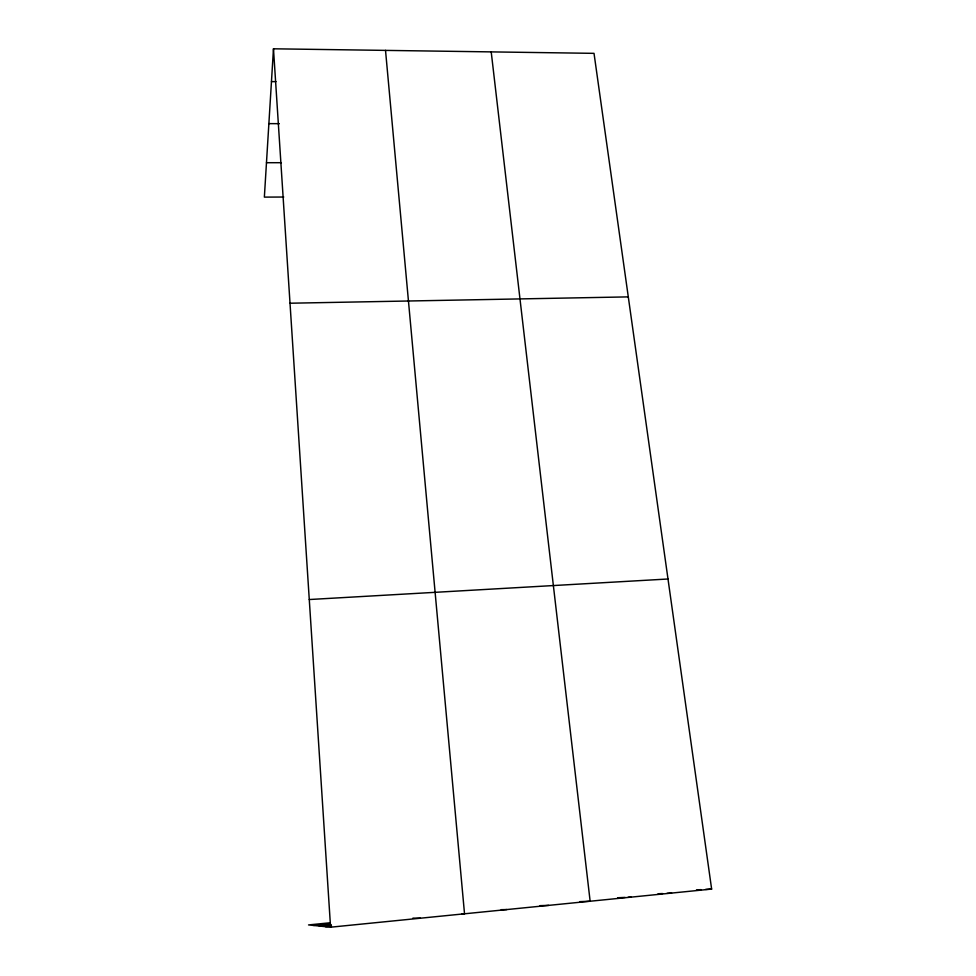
<?xml version="1.0" encoding="UTF-8"?>
<svg xmlns="http://www.w3.org/2000/svg" width="976" height="976" viewBox="0 0 976 976"><rect width="100%" height="100%" fill="white"/><g stroke="black" fill="none" stroke-linecap="round" stroke-linejoin="round"><path stroke-width="1.46" d="M329.717 922.82L308.538 924.931L330.571 927.2L711.638 889.075L594.018 53.351L273.475 48.8L264.362 197.115L283.748 197.03M319.274 926.029L331.303 924.833M325.569 926.688L331.523 926.09M313.516 925.443L329.729 923.821M309.27 599.532L667.999 579M696.486 889.905L701.024 889.648M705.575 889.404L711.638 889.075M658.019 893.772L662.545 893.54M667.059 893.308L671.586 893.089M617.637 897.749L625.104 897.408M628.105 897.273L631.094 897.139M579.805 901.641L590.138 901.226L491.209 51.887M540.033 905.655L548.732 905.374M501.213 909.681L506.861 909.559M290.006 303.219L628.288 296.887M461.794 913.817L464.527 913.804L385.52 50.386M266.472 162.711L281.381 162.699M268.876 123.623L279.368 123.671M271.462 81.606L276.001 81.642M412.909 918.123L420.4 918.209M273.475 48.8L330.571 927.2"/></g></svg>
